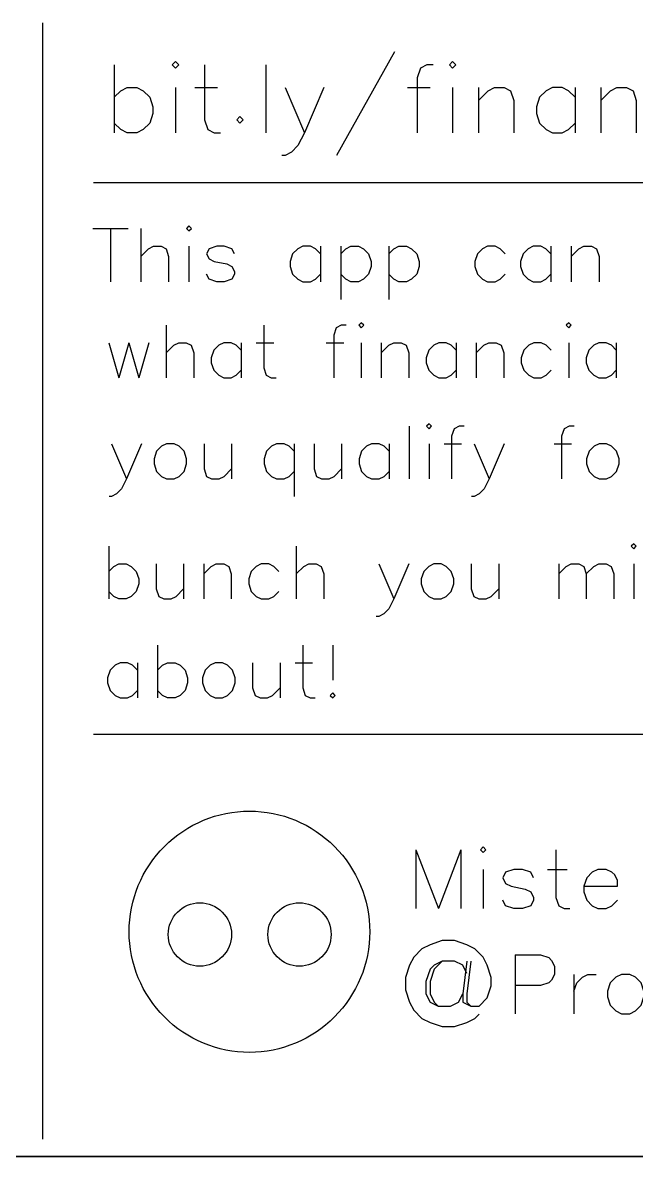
# Model space of a CAD drawing. Extents: x 10.3 to 80.3, y 180.8 to 251.
# Drawn here: x 45.12 to 63.01, y 180.79 to 213.88 of the extents above; entities that cross this region are included whole.
import ezdxf

# ---------------------------------------------------------------- set-up
doc = ezdxf.new("R2010")
doc.units = 0
doc.header["$MEASUREMENT"] = 0
for name, color, linetype in [('CUTOUT', 7, 'CONTINUOUS'), ('DIVIDERS', 7, 'CONTINUOUS'), ('TEXT', 7, 'CONTINUOUS')]:
    doc.layers.add(name, color=color, linetype=linetype)

# ---------------------------------------------------------------- blocks, each defined once
blk = doc.blocks.new('BLOCK_20')
at = {"layer": 'CUTOUT', "color": 7}
blk.add_open_spline([(74.622, 180.793), (74.622, 180.793), (22.438, 180.793), (22.438, 180.793), (22.438, 180.793), (74.622, 180.793), (74.622, 180.793)], degree=3, knots=[0, 0, 0, 0, 1, 1, 1, 2, 2, 2, 2], dxfattribs=at)
blk = doc.blocks.new('BLOCK_25')
at = {"layer": 'DIVIDERS', "color": 7}
blk.add_lwpolyline([(45.708, 181.29), (45.708, 213.882)], dxfattribs=at)
blk = doc.blocks.new('BLOCK_28')
at = {"layer": 'DIVIDERS', "color": 7}
blk.add_lwpolyline([(47.182, 209.214), (78.574, 209.214)], dxfattribs=at)
blk = doc.blocks.new('BLOCK_29')
at = {"layer": 'DIVIDERS', "color": 7}
blk.add_lwpolyline([(47.182, 193.118), (78.574, 193.118)], dxfattribs=at)
blk = doc.blocks.new('BLOCK_336')
at = {"layer": 'TEXT', "color": 7}
blk.add_lwpolyline([(47.786, 212.651), (47.786, 210.671)], dxfattribs=at)
blk = doc.blocks.new('BLOCK_337')
at = {"layer": 'TEXT', "color": 7}
blk.add_lwpolyline([(47.786, 211.709), (47.974, 211.897), (48.162, 211.991), (48.445, 211.991), (48.632, 211.897), (48.82, 211.709), (48.914, 211.425), (48.914, 211.236), (48.82, 210.954), (48.632, 210.765), (48.445, 210.671), (48.162, 210.671), (47.974, 210.765), (47.786, 210.954)], dxfattribs=at)
blk = doc.blocks.new('BLOCK_338')
at = {"layer": 'TEXT', "color": 7}
blk.add_lwpolyline([(49.478, 212.651), (49.572, 212.557), (49.666, 212.651), (49.572, 212.745), (49.478, 212.651)], dxfattribs=at)
blk = doc.blocks.new('BLOCK_339')
at = {"layer": 'TEXT', "color": 7}
blk.add_lwpolyline([(49.572, 211.991), (49.572, 210.671)], dxfattribs=at)
blk = doc.blocks.new('BLOCK_340')
at = {"layer": 'TEXT', "color": 7}
blk.add_lwpolyline([(50.418, 212.651), (50.418, 211.048), (50.512, 210.765), (50.7, 210.671), (50.888, 210.671)], dxfattribs=at)
blk = doc.blocks.new('BLOCK_341')
at = {"layer": 'TEXT', "color": 7}
blk.add_lwpolyline([(50.136, 211.991), (50.794, 211.991)], dxfattribs=at)
blk = doc.blocks.new('BLOCK_342')
at = {"layer": 'TEXT', "color": 7}
blk.add_lwpolyline([(51.452, 211.142), (51.358, 211.048), (51.452, 210.954), (51.546, 211.048), (51.452, 211.142)], dxfattribs=at)
blk = doc.blocks.new('BLOCK_343')
at = {"layer": 'TEXT', "color": 7}
blk.add_lwpolyline([(52.204, 212.651), (52.204, 210.671)], dxfattribs=at)
blk = doc.blocks.new('BLOCK_344')
at = {"layer": 'TEXT', "color": 7}
blk.add_lwpolyline([(52.768, 211.991), (53.331, 210.671)], dxfattribs=at)
blk = doc.blocks.new('BLOCK_345')
at = {"layer": 'TEXT', "color": 7}
blk.add_lwpolyline([(53.896, 211.991), (53.331, 210.671), (53.143, 210.293), (52.956, 210.105), (52.768, 210.01), (52.674, 210.01)], dxfattribs=at)
blk = doc.blocks.new('BLOCK_346')
at = {"layer": 'TEXT', "color": 7}
blk.add_lwpolyline([(55.963, 213.029), (54.271, 210.01)], dxfattribs=at)
blk = doc.blocks.new('BLOCK_347')
at = {"layer": 'TEXT', "color": 7}
blk.add_lwpolyline([(57.091, 212.651), (56.903, 212.651), (56.716, 212.557), (56.622, 212.274), (56.622, 210.671)], dxfattribs=at)
blk = doc.blocks.new('BLOCK_348')
at = {"layer": 'TEXT', "color": 7}
blk.add_lwpolyline([(56.339, 211.991), (56.997, 211.991)], dxfattribs=at)
blk = doc.blocks.new('BLOCK_349')
at = {"layer": 'TEXT', "color": 7}
blk.add_lwpolyline([(57.561, 212.651), (57.655, 212.557), (57.749, 212.651), (57.655, 212.745), (57.561, 212.651)], dxfattribs=at)
blk = doc.blocks.new('BLOCK_350')
at = {"layer": 'TEXT', "color": 7}
blk.add_lwpolyline([(57.655, 211.991), (57.655, 210.671)], dxfattribs=at)
blk = doc.blocks.new('BLOCK_351')
at = {"layer": 'TEXT', "color": 7}
blk.add_lwpolyline([(58.407, 211.991), (58.407, 210.671)], dxfattribs=at)
blk = doc.blocks.new('BLOCK_352')
at = {"layer": 'TEXT', "color": 7}
blk.add_lwpolyline([(58.407, 211.613), (58.689, 211.897), (58.877, 211.991), (59.159, 211.991), (59.347, 211.897), (59.441, 211.613), (59.441, 210.671)], dxfattribs=at)
blk = doc.blocks.new('BLOCK_353')
at = {"layer": 'TEXT', "color": 7}
blk.add_lwpolyline([(61.227, 211.991), (61.227, 210.671)], dxfattribs=at)
blk = doc.blocks.new('BLOCK_354')
at = {"layer": 'TEXT', "color": 7}
blk.add_lwpolyline([(61.227, 211.709), (61.039, 211.897), (60.851, 211.991), (60.568, 211.991), (60.381, 211.897), (60.193, 211.709), (60.099, 211.425), (60.099, 211.236), (60.193, 210.954), (60.381, 210.765), (60.568, 210.671), (60.851, 210.671), (61.039, 210.765), (61.227, 210.954)], dxfattribs=at)
blk = doc.blocks.new('BLOCK_355')
at = {"layer": 'TEXT', "color": 7}
blk.add_lwpolyline([(61.979, 211.991), (61.979, 210.671)], dxfattribs=at)
blk = doc.blocks.new('BLOCK_356')
at = {"layer": 'TEXT', "color": 7}
blk.add_lwpolyline([(61.979, 211.613), (62.26, 211.897), (62.448, 211.991), (62.73, 211.991), (62.918, 211.897), (63.013, 211.613), (63.013, 210.671)], dxfattribs=at)
blk = doc.blocks.new('BLOCK_375')
at = {"layer": 'TEXT', "color": 7}
blk.add_lwpolyline([(47.625, 204.54), (47.917, 203.515)], dxfattribs=at)
blk = doc.blocks.new('BLOCK_376')
at = {"layer": 'TEXT', "color": 7}
blk.add_lwpolyline([(48.209, 204.54), (47.917, 203.515)], dxfattribs=at)
blk = doc.blocks.new('BLOCK_377')
at = {"layer": 'TEXT', "color": 7}
blk.add_lwpolyline([(48.209, 204.54), (48.501, 203.515)], dxfattribs=at)
blk = doc.blocks.new('BLOCK_378')
at = {"layer": 'TEXT', "color": 7}
blk.add_lwpolyline([(48.793, 204.54), (48.501, 203.515)], dxfattribs=at)
blk = doc.blocks.new('BLOCK_379')
at = {"layer": 'TEXT', "color": 7}
blk.add_lwpolyline([(49.303, 205.052), (49.303, 203.515)], dxfattribs=at)
blk = doc.blocks.new('BLOCK_380')
at = {"layer": 'TEXT', "color": 7}
blk.add_lwpolyline([(49.303, 204.247), (49.522, 204.467), (49.668, 204.54), (49.887, 204.54), (50.032, 204.467), (50.105, 204.247), (50.105, 203.515)], dxfattribs=at)
blk = doc.blocks.new('BLOCK_381')
at = {"layer": 'TEXT', "color": 7}
blk.add_lwpolyline([(51.491, 204.54), (51.491, 203.515)], dxfattribs=at)
blk = doc.blocks.new('BLOCK_382')
at = {"layer": 'TEXT', "color": 7}
blk.add_lwpolyline([(51.491, 204.321), (51.345, 204.467), (51.199, 204.54), (50.98, 204.54), (50.834, 204.467), (50.688, 204.321), (50.616, 204.1), (50.616, 203.954), (50.688, 203.735), (50.834, 203.589), (50.98, 203.515), (51.199, 203.515), (51.345, 203.589), (51.491, 203.735)], dxfattribs=at)
blk = doc.blocks.new('BLOCK_383')
at = {"layer": 'TEXT', "color": 7}
blk.add_lwpolyline([(52.147, 205.052), (52.147, 203.808), (52.22, 203.589), (52.366, 203.515), (52.512, 203.515)], dxfattribs=at)
blk = doc.blocks.new('BLOCK_384')
at = {"layer": 'TEXT', "color": 7}
blk.add_lwpolyline([(51.928, 204.54), (52.438, 204.54)], dxfattribs=at)
blk = doc.blocks.new('BLOCK_385')
at = {"layer": 'TEXT', "color": 7}
blk.add_lwpolyline([(54.554, 205.052), (54.408, 205.052), (54.263, 204.979), (54.189, 204.76), (54.189, 203.515)], dxfattribs=at)
blk = doc.blocks.new('BLOCK_386')
at = {"layer": 'TEXT', "color": 7}
blk.add_lwpolyline([(53.971, 204.54), (54.481, 204.54)], dxfattribs=at)
blk = doc.blocks.new('BLOCK_387')
at = {"layer": 'TEXT', "color": 7}
blk.add_lwpolyline([(54.918, 205.052), (54.992, 204.979), (55.064, 205.052), (54.992, 205.125), (54.918, 205.052)], dxfattribs=at)
blk = doc.blocks.new('BLOCK_388')
at = {"layer": 'TEXT', "color": 7}
blk.add_lwpolyline([(54.992, 204.54), (54.992, 203.515)], dxfattribs=at)
blk = doc.blocks.new('BLOCK_389')
at = {"layer": 'TEXT', "color": 7}
blk.add_lwpolyline([(55.575, 204.54), (55.575, 203.515)], dxfattribs=at)
blk = doc.blocks.new('BLOCK_390')
at = {"layer": 'TEXT', "color": 7}
blk.add_lwpolyline([(55.575, 204.247), (55.793, 204.467), (55.939, 204.54), (56.158, 204.54), (56.304, 204.467), (56.378, 204.247), (56.378, 203.515)], dxfattribs=at)
blk = doc.blocks.new('BLOCK_391')
at = {"layer": 'TEXT', "color": 7}
blk.add_lwpolyline([(57.762, 204.54), (57.762, 203.515)], dxfattribs=at)
blk = doc.blocks.new('BLOCK_392')
at = {"layer": 'TEXT', "color": 7}
blk.add_lwpolyline([(57.762, 204.321), (57.617, 204.467), (57.471, 204.54), (57.252, 204.54), (57.107, 204.467), (56.961, 204.321), (56.887, 204.1), (56.887, 203.954), (56.961, 203.735), (57.107, 203.589), (57.252, 203.515), (57.471, 203.515), (57.617, 203.589), (57.762, 203.735)], dxfattribs=at)
blk = doc.blocks.new('BLOCK_393')
at = {"layer": 'TEXT', "color": 7}
blk.add_lwpolyline([(58.346, 204.54), (58.346, 203.515)], dxfattribs=at)
blk = doc.blocks.new('BLOCK_394')
at = {"layer": 'TEXT', "color": 7}
blk.add_lwpolyline([(58.346, 204.247), (58.565, 204.467), (58.711, 204.54), (58.93, 204.54), (59.076, 204.467), (59.148, 204.247), (59.148, 203.515)], dxfattribs=at)
blk = doc.blocks.new('BLOCK_395')
at = {"layer": 'TEXT', "color": 7}
blk.add_lwpolyline([(60.534, 204.321), (60.388, 204.467), (60.242, 204.54), (60.024, 204.54), (59.877, 204.467), (59.731, 204.321), (59.659, 204.1), (59.659, 203.954), (59.731, 203.735), (59.877, 203.589), (60.024, 203.515), (60.242, 203.515), (60.388, 203.589), (60.534, 203.735)], dxfattribs=at)
blk = doc.blocks.new('BLOCK_396')
at = {"layer": 'TEXT', "color": 7}
blk.add_lwpolyline([(60.971, 205.052), (61.045, 204.979), (61.117, 205.052), (61.045, 205.125), (60.971, 205.052)], dxfattribs=at)
blk = doc.blocks.new('BLOCK_397')
at = {"layer": 'TEXT', "color": 7}
blk.add_lwpolyline([(61.045, 204.54), (61.045, 203.515)], dxfattribs=at)
blk = doc.blocks.new('BLOCK_398')
at = {"layer": 'TEXT', "color": 7}
blk.add_lwpolyline([(62.43, 204.54), (62.43, 203.515)], dxfattribs=at)
blk = doc.blocks.new('BLOCK_399')
at = {"layer": 'TEXT', "color": 7}
blk.add_lwpolyline([(62.43, 204.321), (62.285, 204.467), (62.138, 204.54), (61.92, 204.54), (61.774, 204.467), (61.628, 204.321), (61.555, 204.1), (61.555, 203.954), (61.628, 203.735), (61.774, 203.589), (61.92, 203.515), (62.138, 203.515), (62.285, 203.589), (62.43, 203.735)], dxfattribs=at)
blk = doc.blocks.new('BLOCK_407')
at = {"layer": 'TEXT', "color": 7}
blk.add_lwpolyline([(47.707, 201.59), (48.145, 200.565)], dxfattribs=at)
blk = doc.blocks.new('BLOCK_408')
at = {"layer": 'TEXT', "color": 7}
blk.add_lwpolyline([(48.582, 201.59), (48.145, 200.565), (47.999, 200.273), (47.853, 200.126), (47.707, 200.053), (47.634, 200.053)], dxfattribs=at)
blk = doc.blocks.new('BLOCK_409')
at = {"layer": 'TEXT', "color": 7}
blk.add_lwpolyline([(49.311, 201.59), (49.166, 201.517), (49.02, 201.371), (48.947, 201.151), (48.947, 201.004), (49.02, 200.785), (49.166, 200.639), (49.311, 200.565), (49.531, 200.565), (49.677, 200.639), (49.822, 200.785), (49.895, 201.004), (49.895, 201.151), (49.822, 201.371), (49.677, 201.517), (49.531, 201.59), (49.311, 201.59)], dxfattribs=at)
blk = doc.blocks.new('BLOCK_410')
at = {"layer": 'TEXT', "color": 7}
blk.add_lwpolyline([(50.406, 201.59), (50.406, 200.858), (50.479, 200.639), (50.625, 200.565), (50.843, 200.565), (50.989, 200.639), (51.208, 200.858)], dxfattribs=at)
blk = doc.blocks.new('BLOCK_411')
at = {"layer": 'TEXT', "color": 7}
blk.add_lwpolyline([(51.208, 201.59), (51.208, 200.565)], dxfattribs=at)
blk = doc.blocks.new('BLOCK_412')
at = {"layer": 'TEXT', "color": 7}
blk.add_lwpolyline([(53.032, 201.59), (53.032, 200.053)], dxfattribs=at)
blk = doc.blocks.new('BLOCK_413')
at = {"layer": 'TEXT', "color": 7}
blk.add_lwpolyline([(53.032, 201.371), (52.886, 201.517), (52.74, 201.59), (52.521, 201.59), (52.375, 201.517), (52.229, 201.371), (52.156, 201.151), (52.156, 201.004), (52.229, 200.785), (52.375, 200.639), (52.521, 200.565), (52.74, 200.565), (52.886, 200.639), (53.032, 200.785)], dxfattribs=at)
blk = doc.blocks.new('BLOCK_414')
at = {"layer": 'TEXT', "color": 7}
blk.add_lwpolyline([(53.615, 201.59), (53.615, 200.858), (53.687, 200.639), (53.833, 200.565), (54.052, 200.565), (54.198, 200.639), (54.416, 200.858)], dxfattribs=at)
blk = doc.blocks.new('BLOCK_415')
at = {"layer": 'TEXT', "color": 7}
blk.add_lwpolyline([(54.416, 201.59), (54.416, 200.565)], dxfattribs=at)
blk = doc.blocks.new('BLOCK_416')
at = {"layer": 'TEXT', "color": 7}
blk.add_lwpolyline([(55.802, 201.59), (55.802, 200.565)], dxfattribs=at)
blk = doc.blocks.new('BLOCK_417')
at = {"layer": 'TEXT', "color": 7}
blk.add_lwpolyline([(55.802, 201.371), (55.656, 201.517), (55.511, 201.59), (55.292, 201.59), (55.147, 201.517), (55.001, 201.371), (54.927, 201.151), (54.927, 201.004), (55.001, 200.785), (55.147, 200.639), (55.292, 200.565), (55.511, 200.565), (55.656, 200.639), (55.802, 200.785)], dxfattribs=at)
blk = doc.blocks.new('BLOCK_418')
at = {"layer": 'TEXT', "color": 7}
blk.add_lwpolyline([(56.386, 202.102), (56.386, 200.565)], dxfattribs=at)
blk = doc.blocks.new('BLOCK_419')
at = {"layer": 'TEXT', "color": 7}
blk.add_lwpolyline([(56.896, 202.102), (56.969, 202.03), (57.042, 202.102), (56.969, 202.175), (56.896, 202.102)], dxfattribs=at)
blk = doc.blocks.new('BLOCK_420')
at = {"layer": 'TEXT', "color": 7}
blk.add_lwpolyline([(56.969, 201.59), (56.969, 200.565)], dxfattribs=at)
blk = doc.blocks.new('BLOCK_421')
at = {"layer": 'TEXT', "color": 7}
blk.add_lwpolyline([(57.991, 202.102), (57.845, 202.102), (57.699, 202.03), (57.626, 201.81), (57.626, 200.565)], dxfattribs=at)
blk = doc.blocks.new('BLOCK_422')
at = {"layer": 'TEXT', "color": 7}
blk.add_lwpolyline([(57.407, 201.59), (57.917, 201.59)], dxfattribs=at)
blk = doc.blocks.new('BLOCK_423')
at = {"layer": 'TEXT', "color": 7}
blk.add_lwpolyline([(58.282, 201.59), (58.72, 200.565)], dxfattribs=at)
blk = doc.blocks.new('BLOCK_424')
at = {"layer": 'TEXT', "color": 7}
blk.add_lwpolyline([(59.157, 201.59), (58.72, 200.565), (58.574, 200.273), (58.428, 200.126), (58.282, 200.053), (58.209, 200.053)], dxfattribs=at)
blk = doc.blocks.new('BLOCK_425')
at = {"layer": 'TEXT', "color": 7}
blk.add_lwpolyline([(61.199, 202.102), (61.053, 202.102), (60.908, 202.03), (60.835, 201.81), (60.835, 200.565)], dxfattribs=at)
blk = doc.blocks.new('BLOCK_426')
at = {"layer": 'TEXT', "color": 7}
blk.add_lwpolyline([(60.615, 201.59), (61.126, 201.59)], dxfattribs=at)
blk = doc.blocks.new('BLOCK_427')
at = {"layer": 'TEXT', "color": 7}
blk.add_lwpolyline([(61.929, 201.59), (61.783, 201.517), (61.637, 201.371), (61.564, 201.151), (61.564, 201.004), (61.637, 200.785), (61.783, 200.639), (61.929, 200.565), (62.147, 200.565), (62.293, 200.639), (62.439, 200.785), (62.512, 201.004), (62.512, 201.151), (62.439, 201.371), (62.293, 201.517), (62.147, 201.59), (61.929, 201.59)], dxfattribs=at)
blk = doc.blocks.new('BLOCK_444')
at = {"layer": 'TEXT', "color": 7}
blk.add_lwpolyline([(47.624, 198.599), (47.624, 197.062)], dxfattribs=at)
blk = doc.blocks.new('BLOCK_445')
at = {"layer": 'TEXT', "color": 7}
blk.add_lwpolyline([(47.624, 197.868), (47.77, 198.014), (47.916, 198.088), (48.134, 198.088), (48.28, 198.014), (48.426, 197.868), (48.499, 197.648), (48.499, 197.501), (48.426, 197.282), (48.28, 197.136), (48.134, 197.062), (47.916, 197.062), (47.77, 197.136), (47.624, 197.282)], dxfattribs=at)
blk = doc.blocks.new('BLOCK_446')
at = {"layer": 'TEXT', "color": 7}
blk.add_lwpolyline([(49.009, 198.088), (49.009, 197.356), (49.082, 197.136), (49.228, 197.062), (49.446, 197.062), (49.592, 197.136), (49.811, 197.356)], dxfattribs=at)
blk = doc.blocks.new('BLOCK_447')
at = {"layer": 'TEXT', "color": 7}
blk.add_lwpolyline([(49.811, 198.088), (49.811, 197.062)], dxfattribs=at)
blk = doc.blocks.new('BLOCK_448')
at = {"layer": 'TEXT', "color": 7}
blk.add_lwpolyline([(50.395, 198.088), (50.395, 197.062)], dxfattribs=at)
blk = doc.blocks.new('BLOCK_449')
at = {"layer": 'TEXT', "color": 7}
blk.add_lwpolyline([(50.395, 197.794), (50.614, 198.014), (50.76, 198.088), (50.978, 198.088), (51.124, 198.014), (51.197, 197.794), (51.197, 197.062)], dxfattribs=at)
blk = doc.blocks.new('BLOCK_450')
at = {"layer": 'TEXT', "color": 7}
blk.add_lwpolyline([(52.583, 197.868), (52.437, 198.014), (52.291, 198.088), (52.072, 198.088), (51.926, 198.014), (51.781, 197.868), (51.707, 197.648), (51.707, 197.501), (51.781, 197.282), (51.926, 197.136), (52.072, 197.062), (52.291, 197.062), (52.437, 197.136), (52.583, 197.282)], dxfattribs=at)
blk = doc.blocks.new('BLOCK_451')
at = {"layer": 'TEXT', "color": 7}
blk.add_lwpolyline([(53.093, 198.599), (53.093, 197.062)], dxfattribs=at)
blk = doc.blocks.new('BLOCK_452')
at = {"layer": 'TEXT', "color": 7}
blk.add_lwpolyline([(53.093, 197.794), (53.312, 198.014), (53.458, 198.088), (53.676, 198.088), (53.822, 198.014), (53.896, 197.794), (53.896, 197.062)], dxfattribs=at)
blk = doc.blocks.new('BLOCK_453')
at = {"layer": 'TEXT', "color": 7}
blk.add_lwpolyline([(55.5, 198.088), (55.937, 197.062)], dxfattribs=at)
blk = doc.blocks.new('BLOCK_454')
at = {"layer": 'TEXT', "color": 7}
blk.add_lwpolyline([(56.376, 198.088), (55.937, 197.062), (55.792, 196.769), (55.646, 196.623), (55.5, 196.55), (55.427, 196.55)], dxfattribs=at)
blk = doc.blocks.new('BLOCK_455')
at = {"layer": 'TEXT', "color": 7}
blk.add_lwpolyline([(57.105, 198.088), (56.959, 198.014), (56.813, 197.868), (56.74, 197.648), (56.74, 197.501), (56.813, 197.282), (56.959, 197.136), (57.105, 197.062), (57.323, 197.062), (57.469, 197.136), (57.614, 197.282), (57.688, 197.501), (57.688, 197.648), (57.614, 197.868), (57.469, 198.014), (57.323, 198.088), (57.105, 198.088)], dxfattribs=at)
blk = doc.blocks.new('BLOCK_456')
at = {"layer": 'TEXT', "color": 7}
blk.add_lwpolyline([(58.198, 198.088), (58.198, 197.356), (58.271, 197.136), (58.417, 197.062), (58.636, 197.062), (58.782, 197.136), (59, 197.356)], dxfattribs=at)
blk = doc.blocks.new('BLOCK_457')
at = {"layer": 'TEXT', "color": 7}
blk.add_lwpolyline([(59, 198.088), (59, 197.062)], dxfattribs=at)
blk = doc.blocks.new('BLOCK_458')
at = {"layer": 'TEXT', "color": 7}
blk.add_lwpolyline([(60.75, 198.088), (60.75, 197.062)], dxfattribs=at)
blk = doc.blocks.new('BLOCK_459')
at = {"layer": 'TEXT', "color": 7}
blk.add_lwpolyline([(60.75, 197.794), (60.969, 198.014), (61.115, 198.088), (61.335, 198.088), (61.48, 198.014), (61.553, 197.794), (61.553, 197.062)], dxfattribs=at)
blk = doc.blocks.new('BLOCK_460')
at = {"layer": 'TEXT', "color": 7}
blk.add_lwpolyline([(61.553, 197.794), (61.772, 198.014), (61.918, 198.088), (62.136, 198.088), (62.283, 198.014), (62.355, 197.794), (62.355, 197.062)], dxfattribs=at)
blk = doc.blocks.new('BLOCK_461')
at = {"layer": 'TEXT', "color": 7}
blk.add_lwpolyline([(62.866, 198.599), (62.939, 198.527), (63.011, 198.599), (62.939, 198.673), (62.866, 198.599)], dxfattribs=at)
blk = doc.blocks.new('BLOCK_462')
at = {"layer": 'TEXT', "color": 7}
blk.add_lwpolyline([(62.939, 198.088), (62.939, 197.062)], dxfattribs=at)
blk = doc.blocks.new('BLOCK_484')
at = {"layer": 'TEXT', "color": 7}
blk.add_lwpolyline([(48.468, 195.198), (48.468, 194.174)], dxfattribs=at)
blk = doc.blocks.new('BLOCK_485')
at = {"layer": 'TEXT', "color": 7}
blk.add_lwpolyline([(48.468, 194.979), (48.322, 195.126), (48.176, 195.198), (47.958, 195.198), (47.812, 195.126), (47.666, 194.979), (47.593, 194.759), (47.593, 194.613), (47.666, 194.394), (47.812, 194.248), (47.958, 194.174), (48.176, 194.174), (48.322, 194.248), (48.468, 194.394)], dxfattribs=at)
blk = doc.blocks.new('BLOCK_486')
at = {"layer": 'TEXT', "color": 7}
blk.add_lwpolyline([(49.052, 195.711), (49.052, 194.174)], dxfattribs=at)
blk = doc.blocks.new('BLOCK_487')
at = {"layer": 'TEXT', "color": 7}
blk.add_lwpolyline([(49.052, 194.979), (49.198, 195.126), (49.343, 195.198), (49.562, 195.198), (49.708, 195.126), (49.853, 194.979), (49.927, 194.759), (49.927, 194.613), (49.853, 194.394), (49.708, 194.248), (49.562, 194.174), (49.343, 194.174), (49.198, 194.248), (49.052, 194.394)], dxfattribs=at)
blk = doc.blocks.new('BLOCK_488')
at = {"layer": 'TEXT', "color": 7}
blk.add_lwpolyline([(50.728, 195.198), (50.583, 195.126), (50.437, 194.979), (50.364, 194.759), (50.364, 194.613), (50.437, 194.394), (50.583, 194.248), (50.728, 194.174), (50.948, 194.174), (51.093, 194.248), (51.239, 194.394), (51.313, 194.613), (51.313, 194.759), (51.239, 194.979), (51.093, 195.126), (50.948, 195.198), (50.728, 195.198)], dxfattribs=at)
blk = doc.blocks.new('BLOCK_489')
at = {"layer": 'TEXT', "color": 7}
blk.add_lwpolyline([(51.822, 195.198), (51.822, 194.467), (51.896, 194.248), (52.042, 194.174), (52.26, 194.174), (52.406, 194.248), (52.625, 194.467)], dxfattribs=at)
blk = doc.blocks.new('BLOCK_490')
at = {"layer": 'TEXT', "color": 7}
blk.add_lwpolyline([(52.625, 195.198), (52.625, 194.174)], dxfattribs=at)
blk = doc.blocks.new('BLOCK_491')
at = {"layer": 'TEXT', "color": 7}
blk.add_lwpolyline([(53.282, 195.711), (53.282, 194.467), (53.354, 194.248), (53.5, 194.174), (53.646, 194.174)], dxfattribs=at)
blk = doc.blocks.new('BLOCK_492')
at = {"layer": 'TEXT', "color": 7}
blk.add_lwpolyline([(53.063, 195.198), (53.573, 195.198)], dxfattribs=at)
blk = doc.blocks.new('BLOCK_493')
at = {"layer": 'TEXT', "color": 7}
blk.add_lwpolyline([(54.157, 195.711), (54.157, 194.687)], dxfattribs=at)
blk = doc.blocks.new('BLOCK_494')
at = {"layer": 'TEXT', "color": 7}
blk.add_open_spline([(51.206, 187.269), (51.206, 187.023), (51.109, 186.788), (50.935, 186.615)], degree=3, dxfattribs=at)
blk = doc.blocks.new('BLOCK_495')
at = {"layer": 'TEXT', "color": 7}
blk.add_open_spline([(50.935, 186.615), (50.763, 186.442), (50.529, 186.343), (50.284, 186.343)], degree=3, dxfattribs=at)
blk = doc.blocks.new('BLOCK_496')
at = {"layer": 'TEXT', "color": 7}
blk.add_open_spline([(50.284, 186.343), (49.775, 186.343), (49.361, 186.758), (49.361, 187.269)], degree=3, dxfattribs=at)
blk = doc.blocks.new('BLOCK_497')
at = {"layer": 'TEXT', "color": 7}
blk.add_open_spline([(49.361, 187.269), (49.361, 187.78), (49.775, 188.194), (50.284, 188.194)], degree=3, dxfattribs=at)
blk = doc.blocks.new('BLOCK_498')
at = {"layer": 'TEXT', "color": 7}
blk.add_open_spline([(50.284, 188.194), (50.529, 188.194), (50.763, 188.097), (50.935, 187.923)], degree=3, dxfattribs=at)
blk = doc.blocks.new('BLOCK_499')
at = {"layer": 'TEXT', "color": 7}
blk.add_open_spline([(50.935, 187.923), (51.109, 187.75), (51.206, 187.515), (51.206, 187.269)], degree=3, dxfattribs=at)
blk = doc.blocks.new('BLOCK_500')
at = {"layer": 'TEXT', "color": 7}
blk.add_lwpolyline([(54.157, 194.32), (54.083, 194.248), (54.157, 194.174), (54.229, 194.248), (54.157, 194.32)], dxfattribs=at)
blk = doc.blocks.new('BLOCK_501')
at = {"layer": 'TEXT', "color": 7}
blk.add_open_spline([(54.111, 187.269), (54.111, 187.023), (54.014, 186.788), (53.84, 186.615)], degree=3, dxfattribs=at)
blk = doc.blocks.new('BLOCK_502')
at = {"layer": 'TEXT', "color": 7}
blk.add_open_spline([(53.84, 186.615), (53.668, 186.442), (53.433, 186.343), (53.188, 186.343)], degree=3, dxfattribs=at)
blk = doc.blocks.new('BLOCK_503')
at = {"layer": 'TEXT', "color": 7}
blk.add_open_spline([(53.188, 186.343), (52.68, 186.343), (52.267, 186.758), (52.267, 187.269)], degree=3, dxfattribs=at)
blk = doc.blocks.new('BLOCK_504')
at = {"layer": 'TEXT', "color": 7}
blk.add_open_spline([(52.267, 187.269), (52.267, 187.78), (52.68, 188.194), (53.188, 188.194)], degree=3, dxfattribs=at)
blk = doc.blocks.new('BLOCK_505')
at = {"layer": 'TEXT', "color": 7}
blk.add_open_spline([(53.188, 188.194), (53.433, 188.194), (53.668, 188.097), (53.84, 187.923)], degree=3, dxfattribs=at)
blk = doc.blocks.new('BLOCK_506')
at = {"layer": 'TEXT', "color": 7}
blk.add_open_spline([(53.84, 187.923), (54.014, 187.75), (54.111, 187.515), (54.111, 187.269)], degree=3, dxfattribs=at)
blk = doc.blocks.new('BLOCK_507')
at = {"layer": 'TEXT', "color": 7}
blk.add_lwpolyline([(51.206, 187.269), (51.206, 187.269)], dxfattribs=at)
blk = doc.blocks.new('BLOCK_508')
at = {"layer": 'TEXT', "color": 7}
blk.add_open_spline([(55.238, 187.349), (55.238, 186.415), (54.868, 185.52), (54.21, 184.86)], degree=3, dxfattribs=at)
blk = doc.blocks.new('BLOCK_509')
at = {"layer": 'TEXT', "color": 7}
blk.add_open_spline([(54.21, 184.86), (53.552, 184.199), (52.66, 183.828), (51.729, 183.828)], degree=3, dxfattribs=at)
blk = doc.blocks.new('BLOCK_510')
at = {"layer": 'TEXT', "color": 7}
blk.add_open_spline([(51.729, 183.828), (50.799, 183.828), (49.907, 184.199), (49.249, 184.86)], degree=3, dxfattribs=at)
blk = doc.blocks.new('BLOCK_511')
at = {"layer": 'TEXT', "color": 7}
blk.add_open_spline([(49.249, 184.86), (48.591, 185.52), (48.221, 186.415), (48.221, 187.349)], degree=3, dxfattribs=at)
blk = doc.blocks.new('BLOCK_512')
at = {"layer": 'TEXT', "color": 7}
blk.add_open_spline([(48.221, 187.349), (48.221, 188.283), (48.591, 189.179), (49.249, 189.838)], degree=3, dxfattribs=at)
blk = doc.blocks.new('BLOCK_513')
at = {"layer": 'TEXT', "color": 7}
blk.add_open_spline([(49.249, 189.838), (49.907, 190.499), (50.799, 190.869), (51.729, 190.869)], degree=3, dxfattribs=at)
blk = doc.blocks.new('BLOCK_514')
at = {"layer": 'TEXT', "color": 7}
blk.add_open_spline([(51.729, 190.869), (52.66, 190.869), (53.552, 190.499), (54.21, 189.838)], degree=3, dxfattribs=at)
blk = doc.blocks.new('BLOCK_515')
at = {"layer": 'TEXT', "color": 7}
blk.add_open_spline([(54.21, 189.838), (54.868, 189.179), (55.238, 188.283), (55.238, 187.349)], degree=3, dxfattribs=at)
blk = doc.blocks.new('BLOCK_516')
at = {"layer": 'TEXT', "color": 7}
blk.add_lwpolyline([(54.111, 187.269), (54.111, 187.269)], dxfattribs=at)
blk = doc.blocks.new('BLOCK_517')
at = {"layer": 'TEXT', "color": 7}
blk.add_lwpolyline([(55.238, 187.349), (55.238, 187.349)], dxfattribs=at)
blk = doc.blocks.new('BLOCK_518')
at = {"layer": 'TEXT', "color": 7}
blk.add_lwpolyline([(56.587, 189.742), (56.587, 188.022)], dxfattribs=at)
blk = doc.blocks.new('BLOCK_519')
at = {"layer": 'TEXT', "color": 7}
blk.add_lwpolyline([(56.587, 189.742), (57.24, 188.022)], dxfattribs=at)
blk = doc.blocks.new('BLOCK_520')
at = {"layer": 'TEXT', "color": 7}
blk.add_lwpolyline([(57.893, 189.742), (57.24, 188.022)], dxfattribs=at)
blk = doc.blocks.new('BLOCK_521')
at = {"layer": 'TEXT', "color": 7}
blk.add_lwpolyline([(57.893, 189.742), (57.893, 188.022)], dxfattribs=at)
blk = doc.blocks.new('BLOCK_522')
at = {"layer": 'TEXT', "color": 7}
blk.add_lwpolyline([(58.464, 189.742), (58.546, 189.661), (58.628, 189.742), (58.546, 189.825), (58.464, 189.742)], dxfattribs=at)
blk = doc.blocks.new('BLOCK_523')
at = {"layer": 'TEXT', "color": 7}
blk.add_lwpolyline([(58.546, 189.169), (58.546, 188.022)], dxfattribs=at)
blk = doc.blocks.new('BLOCK_524')
at = {"layer": 'TEXT', "color": 7}
blk.add_lwpolyline([(60.016, 188.924), (59.934, 189.088), (59.689, 189.169), (59.444, 189.169), (59.199, 189.088), (59.118, 188.924), (59.199, 188.759), (59.363, 188.678), (59.771, 188.596), (59.934, 188.514), (60.016, 188.349), (60.016, 188.268), (59.934, 188.104), (59.689, 188.022), (59.444, 188.022), (59.199, 188.104), (59.118, 188.268)], dxfattribs=at)
blk = doc.blocks.new('BLOCK_525')
at = {"layer": 'TEXT', "color": 7}
blk.add_lwpolyline([(60.668, 189.742), (60.668, 188.349), (60.75, 188.104), (60.913, 188.022), (61.077, 188.022)], dxfattribs=at)
blk = doc.blocks.new('BLOCK_526')
at = {"layer": 'TEXT', "color": 7}
blk.add_lwpolyline([(60.423, 189.169), (60.995, 189.169)], dxfattribs=at)
blk = doc.blocks.new('BLOCK_527')
at = {"layer": 'TEXT', "color": 7}
blk.add_lwpolyline([(61.485, 188.678), (62.464, 188.678), (62.464, 188.842), (62.382, 189.005), (62.301, 189.088), (62.137, 189.169), (61.893, 189.169), (61.73, 189.088), (61.566, 188.924), (61.485, 188.678), (61.485, 188.514), (61.566, 188.268), (61.73, 188.104), (61.893, 188.022), (62.137, 188.022), (62.301, 188.104), (62.464, 188.268)], dxfattribs=at)
blk = doc.blocks.new('BLOCK_543')
at = {"layer": 'TEXT', "color": 7}
blk.add_lwpolyline([(58.068, 186.132), (57.95, 186.372), (57.712, 186.491), (57.354, 186.491), (57.116, 186.372), (56.997, 186.252), (56.877, 185.893), (56.877, 185.535), (56.997, 185.296), (57.235, 185.176), (57.592, 185.176), (57.83, 185.296), (57.95, 185.535)], dxfattribs=at)
blk = doc.blocks.new('BLOCK_544')
at = {"layer": 'TEXT', "color": 7}
blk.add_lwpolyline([(57.354, 186.491), (57.116, 186.252), (56.997, 185.893), (56.997, 185.535), (57.116, 185.296), (57.235, 185.176)], dxfattribs=at)
blk = doc.blocks.new('BLOCK_545')
at = {"layer": 'TEXT', "color": 7}
blk.add_lwpolyline([(58.068, 186.491), (57.95, 185.535), (57.95, 185.296), (58.188, 185.176), (58.426, 185.176), (58.664, 185.415), (58.783, 185.774), (58.783, 186.013), (58.664, 186.372), (58.545, 186.61), (58.306, 186.849), (58.068, 186.969), (57.712, 187.088), (57.354, 187.088), (56.997, 186.969), (56.759, 186.849), (56.521, 186.61), (56.402, 186.372), (56.283, 186.013), (56.283, 185.654), (56.402, 185.296), (56.521, 185.058), (56.759, 184.819), (56.997, 184.699), (57.354, 184.579), (57.712, 184.579), (58.068, 184.699), (58.306, 184.819), (58.426, 184.938)], dxfattribs=at)
blk = doc.blocks.new('BLOCK_546')
at = {"layer": 'TEXT', "color": 7}
blk.add_lwpolyline([(58.188, 186.491), (58.068, 185.535), (58.068, 185.296), (58.188, 185.176)], dxfattribs=at)
blk = doc.blocks.new('BLOCK_547')
at = {"layer": 'TEXT', "color": 7}
blk.add_lwpolyline([(59.481, 186.675), (59.481, 184.956)], dxfattribs=at)
blk = doc.blocks.new('BLOCK_548')
at = {"layer": 'TEXT', "color": 7}
blk.add_lwpolyline([(59.481, 186.675), (60.214, 186.675), (60.459, 186.594), (60.541, 186.512), (60.623, 186.348), (60.623, 186.102), (60.541, 185.939), (60.459, 185.856), (60.214, 185.775), (59.481, 185.775)], dxfattribs=at)
blk = doc.blocks.new('BLOCK_549')
at = {"layer": 'TEXT', "color": 7}
blk.add_lwpolyline([(61.195, 186.102), (61.195, 184.956)], dxfattribs=at)
blk = doc.blocks.new('BLOCK_550')
at = {"layer": 'TEXT', "color": 7}
blk.add_lwpolyline([(61.195, 185.611), (61.276, 185.856), (61.439, 186.021), (61.602, 186.102), (61.847, 186.102)], dxfattribs=at)
blk = doc.blocks.new('BLOCK_551')
at = {"layer": 'TEXT', "color": 7}
blk.add_lwpolyline([(62.582, 186.102), (62.419, 186.021), (62.255, 185.856), (62.174, 185.611), (62.174, 185.448), (62.255, 185.202), (62.419, 185.038), (62.582, 184.956), (62.826, 184.956), (62.99, 185.038), (63.154, 185.202), (63.235, 185.448), (63.235, 185.611), (63.154, 185.856), (62.99, 186.021), (62.826, 186.102), (62.582, 186.102)], dxfattribs=at)
blk = doc.blocks.new('BLOCK_800')
at = {"layer": 'TEXT', "color": 7}
blk.add_lwpolyline([(47.675, 207.877), (47.675, 206.321)], dxfattribs=at)
blk = doc.blocks.new('BLOCK_801')
at = {"layer": 'TEXT', "color": 7}
blk.add_lwpolyline([(47.158, 207.877), (48.191, 207.877)], dxfattribs=at)
blk = doc.blocks.new('BLOCK_802')
at = {"layer": 'TEXT', "color": 7}
blk.add_lwpolyline([(48.56, 207.877), (48.56, 206.321)], dxfattribs=at)
blk = doc.blocks.new('BLOCK_803')
at = {"layer": 'TEXT', "color": 7}
blk.add_lwpolyline([(48.56, 207.062), (48.782, 207.284), (48.93, 207.358), (49.152, 207.358), (49.299, 207.284), (49.373, 207.062), (49.373, 206.321)], dxfattribs=at)
blk = doc.blocks.new('BLOCK_804')
at = {"layer": 'TEXT', "color": 7}
blk.add_lwpolyline([(49.889, 207.877), (49.963, 207.803), (50.038, 207.877), (49.963, 207.951), (49.889, 207.877)], dxfattribs=at)
blk = doc.blocks.new('BLOCK_805')
at = {"layer": 'TEXT', "color": 7}
blk.add_lwpolyline([(49.963, 207.358), (49.963, 206.321)], dxfattribs=at)
blk = doc.blocks.new('BLOCK_806')
at = {"layer": 'TEXT', "color": 7}
blk.add_lwpolyline([(51.293, 207.136), (51.219, 207.284), (50.997, 207.358), (50.776, 207.358), (50.554, 207.284), (50.48, 207.136), (50.554, 206.988), (50.702, 206.913), (51.071, 206.84), (51.219, 206.765), (51.293, 206.617), (51.293, 206.543), (51.219, 206.394), (50.997, 206.321), (50.776, 206.321), (50.554, 206.394), (50.48, 206.543)], dxfattribs=at)
blk = doc.blocks.new('BLOCK_807')
at = {"layer": 'TEXT', "color": 7}
blk.add_lwpolyline([(53.803, 207.358), (53.803, 206.321)], dxfattribs=at)
blk = doc.blocks.new('BLOCK_808')
at = {"layer": 'TEXT', "color": 7}
blk.add_lwpolyline([(53.803, 207.136), (53.655, 207.284), (53.508, 207.358), (53.286, 207.358), (53.139, 207.284), (52.99, 207.136), (52.917, 206.913), (52.917, 206.765), (52.99, 206.543), (53.139, 206.394), (53.286, 206.321), (53.508, 206.321), (53.655, 206.394), (53.803, 206.543)], dxfattribs=at)
blk = doc.blocks.new('BLOCK_809')
at = {"layer": 'TEXT', "color": 7}
blk.add_lwpolyline([(54.394, 207.358), (54.394, 205.802)], dxfattribs=at)
blk = doc.blocks.new('BLOCK_810')
at = {"layer": 'TEXT', "color": 7}
blk.add_lwpolyline([(54.394, 207.136), (54.541, 207.284), (54.689, 207.358), (54.91, 207.358), (55.058, 207.284), (55.205, 207.136), (55.28, 206.913), (55.28, 206.765), (55.205, 206.543), (55.058, 206.394), (54.91, 206.321), (54.689, 206.321), (54.541, 206.394), (54.394, 206.543)], dxfattribs=at)
blk = doc.blocks.new('BLOCK_811')
at = {"layer": 'TEXT', "color": 7}
blk.add_lwpolyline([(55.796, 207.358), (55.796, 205.802)], dxfattribs=at)
blk = doc.blocks.new('BLOCK_812')
at = {"layer": 'TEXT', "color": 7}
blk.add_lwpolyline([(55.796, 207.136), (55.944, 207.284), (56.091, 207.358), (56.313, 207.358), (56.461, 207.284), (56.609, 207.136), (56.683, 206.913), (56.683, 206.765), (56.609, 206.543), (56.461, 206.394), (56.313, 206.321), (56.091, 206.321), (55.944, 206.394), (55.796, 206.543)], dxfattribs=at)
blk = doc.blocks.new('BLOCK_813')
at = {"layer": 'TEXT', "color": 7}
blk.add_lwpolyline([(59.192, 207.136), (59.045, 207.284), (58.897, 207.358), (58.676, 207.358), (58.528, 207.284), (58.381, 207.136), (58.306, 206.913), (58.306, 206.765), (58.381, 206.543), (58.528, 206.394), (58.676, 206.321), (58.897, 206.321), (59.045, 206.394), (59.192, 206.543)], dxfattribs=at)
blk = doc.blocks.new('BLOCK_814')
at = {"layer": 'TEXT', "color": 7}
blk.add_lwpolyline([(60.521, 207.358), (60.521, 206.321)], dxfattribs=at)
blk = doc.blocks.new('BLOCK_815')
at = {"layer": 'TEXT', "color": 7}
blk.add_lwpolyline([(60.521, 207.136), (60.374, 207.284), (60.226, 207.358), (60.005, 207.358), (59.857, 207.284), (59.71, 207.136), (59.635, 206.913), (59.635, 206.765), (59.71, 206.543), (59.857, 206.394), (60.005, 206.321), (60.226, 206.321), (60.374, 206.394), (60.521, 206.543)], dxfattribs=at)
blk = doc.blocks.new('BLOCK_816')
at = {"layer": 'TEXT', "color": 7}
blk.add_lwpolyline([(61.112, 207.358), (61.112, 206.321)], dxfattribs=at)
blk = doc.blocks.new('BLOCK_817')
at = {"layer": 'TEXT', "color": 7}
blk.add_lwpolyline([(61.112, 207.062), (61.334, 207.284), (61.482, 207.358), (61.703, 207.358), (61.85, 207.284), (61.925, 207.062), (61.925, 206.321)], dxfattribs=at)

msp = doc.modelspace()

# ---------------------------------------------------------------- block references
at = {"layer": 'CUTOUT'}
msp.add_blockref('BLOCK_20', (0, 0), dxfattribs=at)
at = {"layer": 'DIVIDERS'}
for name in ['BLOCK_25', 'BLOCK_28', 'BLOCK_29']:
    msp.add_blockref(name, (0, 0), dxfattribs=at)
at = {"layer": 'TEXT'}
for name in ['BLOCK_346', 'BLOCK_336', 'BLOCK_338', 'BLOCK_340', 'BLOCK_343', 'BLOCK_347', 'BLOCK_349', 'BLOCK_337', 'BLOCK_339', 'BLOCK_341', 'BLOCK_345', 'BLOCK_344', 'BLOCK_348', 'BLOCK_350', 'BLOCK_351', 'BLOCK_352', 'BLOCK_354', 'BLOCK_353', 'BLOCK_355', 'BLOCK_356', 'BLOCK_342', 'BLOCK_801', 'BLOCK_800', 'BLOCK_802', 'BLOCK_804', 'BLOCK_803', 'BLOCK_805', 'BLOCK_806', 'BLOCK_808', 'BLOCK_807', 'BLOCK_809', 'BLOCK_810', 'BLOCK_811', 'BLOCK_812', 'BLOCK_813', 'BLOCK_815', 'BLOCK_814', 'BLOCK_816', 'BLOCK_817', 'BLOCK_379', 'BLOCK_383', 'BLOCK_385', 'BLOCK_387', 'BLOCK_396', 'BLOCK_375', 'BLOCK_376', 'BLOCK_377', 'BLOCK_378', 'BLOCK_380', 'BLOCK_382', 'BLOCK_381', 'BLOCK_384', 'BLOCK_386', 'BLOCK_388', 'BLOCK_389', 'BLOCK_390', 'BLOCK_392', 'BLOCK_391', 'BLOCK_393', 'BLOCK_394', 'BLOCK_395', 'BLOCK_397', 'BLOCK_399', 'BLOCK_398', 'BLOCK_419', 'BLOCK_418', 'BLOCK_421', 'BLOCK_425', 'BLOCK_408', 'BLOCK_407', 'BLOCK_409', 'BLOCK_410', 'BLOCK_411', 'BLOCK_413', 'BLOCK_412', 'BLOCK_414', 'BLOCK_415', 'BLOCK_417', 'BLOCK_416', 'BLOCK_420', 'BLOCK_422', 'BLOCK_424', 'BLOCK_423', 'BLOCK_426', 'BLOCK_427', 'BLOCK_444', 'BLOCK_451', 'BLOCK_461', 'BLOCK_445', 'BLOCK_446', 'BLOCK_447', 'BLOCK_448', 'BLOCK_449', 'BLOCK_450', 'BLOCK_452', 'BLOCK_454', 'BLOCK_453', 'BLOCK_455', 'BLOCK_456', 'BLOCK_457', 'BLOCK_458', 'BLOCK_459', 'BLOCK_460', 'BLOCK_462', 'BLOCK_486', 'BLOCK_491', 'BLOCK_493', 'BLOCK_485', 'BLOCK_484', 'BLOCK_487', 'BLOCK_488', 'BLOCK_489', 'BLOCK_490', 'BLOCK_492', 'BLOCK_500', 'BLOCK_513', 'BLOCK_514', 'BLOCK_512', 'BLOCK_515', 'BLOCK_518', 'BLOCK_519', 'BLOCK_520', 'BLOCK_521', 'BLOCK_522', 'BLOCK_525', 'BLOCK_523', 'BLOCK_524', 'BLOCK_526', 'BLOCK_527', 'BLOCK_497', 'BLOCK_498', 'BLOCK_504', 'BLOCK_505', 'BLOCK_499', 'BLOCK_506', 'BLOCK_511', 'BLOCK_508', 'BLOCK_517', 'BLOCK_496', 'BLOCK_494', 'BLOCK_507', 'BLOCK_503', 'BLOCK_501', 'BLOCK_516', 'BLOCK_545', 'BLOCK_547', 'BLOCK_548', 'BLOCK_495', 'BLOCK_502', 'BLOCK_543', 'BLOCK_544', 'BLOCK_546', 'BLOCK_549', 'BLOCK_550', 'BLOCK_551', 'BLOCK_510', 'BLOCK_509']:
    msp.add_blockref(name, (0, 0), dxfattribs=at)

doc.saveas('drawing.dxf')
